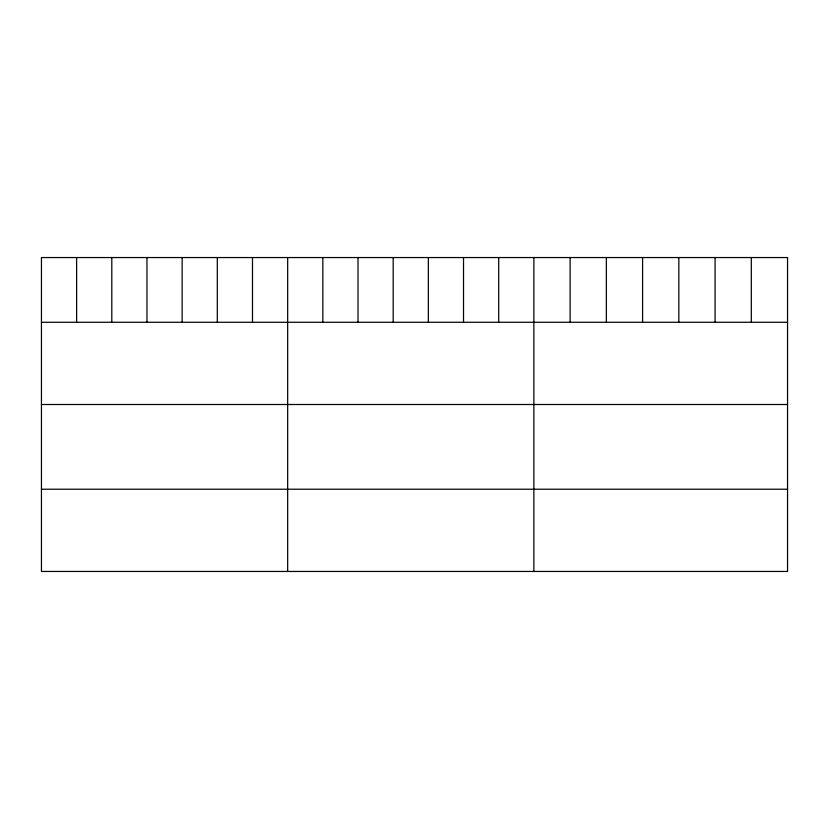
<?xml version="1.0" encoding="UTF-8"?>
<svg xmlns="http://www.w3.org/2000/svg" width="829" height="829" viewBox="0 0 829 829"><rect width="100%" height="100%" fill="white"/><g stroke="black" fill="none" stroke-linecap="round" stroke-linejoin="round"><path stroke-width="1.24" d="M41.45 322.274L787.55 322.274M41.45 404.5L787.55 404.5M41.45 489.224L787.55 489.224M751.312 257.55L751.312 322.274M715.075 257.55L715.075 322.274M678.837 257.55L678.837 322.274M642.589 257.55L642.589 322.274M606.351 257.55L606.351 322.274M570.114 257.55L570.114 322.274M533.876 257.55L533.876 571.45M498.706 257.55L498.706 322.274M463.525 257.55L463.525 322.274M428.355 257.55L428.355 322.274M393.184 257.55L393.184 322.274M358.014 257.55L358.014 322.274M322.833 257.55L322.833 322.274M287.663 257.55L287.663 571.45M252.493 257.55L252.493 322.274M217.312 257.55L217.312 322.274M182.142 257.55L182.142 322.274M146.971 257.55L146.971 322.274M111.801 257.55L111.801 322.274M76.62 257.55L76.62 322.274M787.55 257.55L41.45 257.55L41.45 571.45L787.55 571.45L787.55 257.55"/></g></svg>
